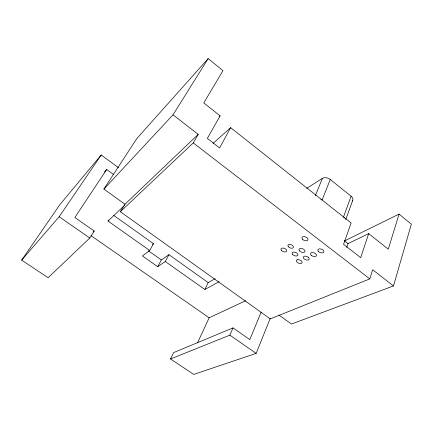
<?xml version="1.0" encoding="UTF-8"?>
<svg xmlns="http://www.w3.org/2000/svg" width="433" height="433" viewBox="0 0 433 433"><rect width="100%" height="100%" fill="white"/><g stroke="black" fill="none" stroke-linecap="round" stroke-linejoin="round"><path stroke-width="0.65" d="M278.89 314.997L291.463 324.041L393.494 285.932L411.35 224.153L399.031 214.113L344.527 240.932M399.031 214.113L388.304 249.181L368.683 233.631L348.045 243.617L346.719 247.405M368.683 233.631L360.7 257.657L343.548 244.32L351.131 222.979L230.637 127.67L219.596 147.945L207.347 138.419L220.105 115.86L203.781 102.919L222.984 70.666L208.165 58.59L173.027 114.826L198.211 134.376L124.958 204.241L120.342 211.726L270.284 318.888L369.787 278.895L372.667 269.764L393.494 285.932M345.718 219.628L352.776 200.176M306.678 188.36L322.374 178.38A5.737 3.805 19.4 0 1 330.249 179.451L351.114 196.236L343.521 216.965A5.856 3.626 18.3 0 1 344.489 217.902M330.249 179.451L322.087 200.003A5.873 3.729 20 0 0 320.837 199.191M261.153 312.15L249.798 339.602L233.014 327.884L173.601 352.603L170.532 358.984L193.768 374.41L256.152 353.377L270.181 318.493M315.321 195.705L322.374 178.38M170.532 358.984L229.858 335.137L233.014 327.884M197.524 342.904L209.155 317.779L245.717 300.724M113.868 215.531L153.477 243.692L149.677 250.485L142.397 255.925L157.72 266.679L165.282 261.51L204.852 289.471L208.17 282.576L215.196 278.663M165.282 261.51L168.946 254.685L208.17 282.576M157.72 266.679L161.357 259.962L168.946 254.685M120.342 211.726L193.27 142.906L198.211 134.376M149.677 250.485L108.039 221.063L108.737 219.942M118.582 167.733L101.192 154.976L59.884 204.625L21.65 260.141L48.133 277.721L89.81 238.009L94.226 231.016L74.866 217.501L106.67 169.482L113.722 174.623M124.958 204.241L103.893 189.086L136.671 138.717L208.165 58.59M21.65 260.141L59.164 216.76L101.192 154.976M104.45 171.993L106.67 169.482M103.893 189.086L173.027 114.826M93.257 231.947L94.226 231.016M108.039 221.063L124.547 205.356M219.136 116.786L220.105 115.86M213.085 143.393L230.637 127.67M152.432 244.483L153.477 243.692M204.852 289.471L219.12 281.721M59.164 216.76L89.81 238.009M229.858 335.137L256.152 353.377M91.06 235.714L209.155 317.779M148.335 250.772L161.357 259.962M193.27 142.906L369.787 278.895M344.522 240.872L348.045 243.617M351.114 196.236A5.721 3.697 17.6 0 1 352.267 201.015M297.206 259.816L296.746 260.065A3.036 1.689 21.2 0 0 298.992 263.291A3.036 1.689 21.2 0 0 301.98 261.689A3.036 1.689 21.2 0 0 297.206 259.816M308.139 257.197L307.484 256.78A3.085 1.737 20.7 0 0 303.977 256.406A3.085 1.737 20.7 0 0 303.852 258.588L304.372 259.058A3.085 1.737 20.7 0 0 308.529 259.849A3.085 1.737 20.7 0 0 308.139 257.197M311.527 255.519L310.997 255.032A3.134 1.786 20.3 0 1 312.94 252.596A3.134 1.786 20.3 0 1 316.361 255.735A3.134 1.786 20.3 0 1 311.527 255.519M302.467 239.233A3.199 1.873 20.9 0 0 307.749 240.18A3.199 1.873 20.9 0 0 304.691 236.683A3.199 1.873 20.9 0 0 302.467 239.233M318.342 251.367A3.188 1.835 19.8 0 0 323.635 252.347A3.188 1.835 19.8 0 0 320.658 248.926A3.188 1.835 19.8 0 0 318.342 251.367M299.609 250.918A3.118 1.775 21 0 0 304.745 251.882A3.118 1.775 21 0 0 301.752 248.52A3.118 1.775 21 0 0 299.609 250.918M288.448 246.815A2.923 1.672 21.8 0 0 293.238 247.708A2.923 1.672 21.8 0 0 290.391 244.531A2.923 1.672 21.8 0 0 288.448 246.815M281.537 250.485A3.047 1.721 22.2 0 0 286.522 251.432A3.047 1.721 22.2 0 0 283.518 248.125A3.047 1.721 22.2 0 0 281.537 250.485M292.654 254.517A3.069 1.727 21.4 0 0 297.688 255.475A3.069 1.727 21.4 0 0 294.716 252.174A3.069 1.727 21.4 0 0 292.654 254.517"/></g></svg>
